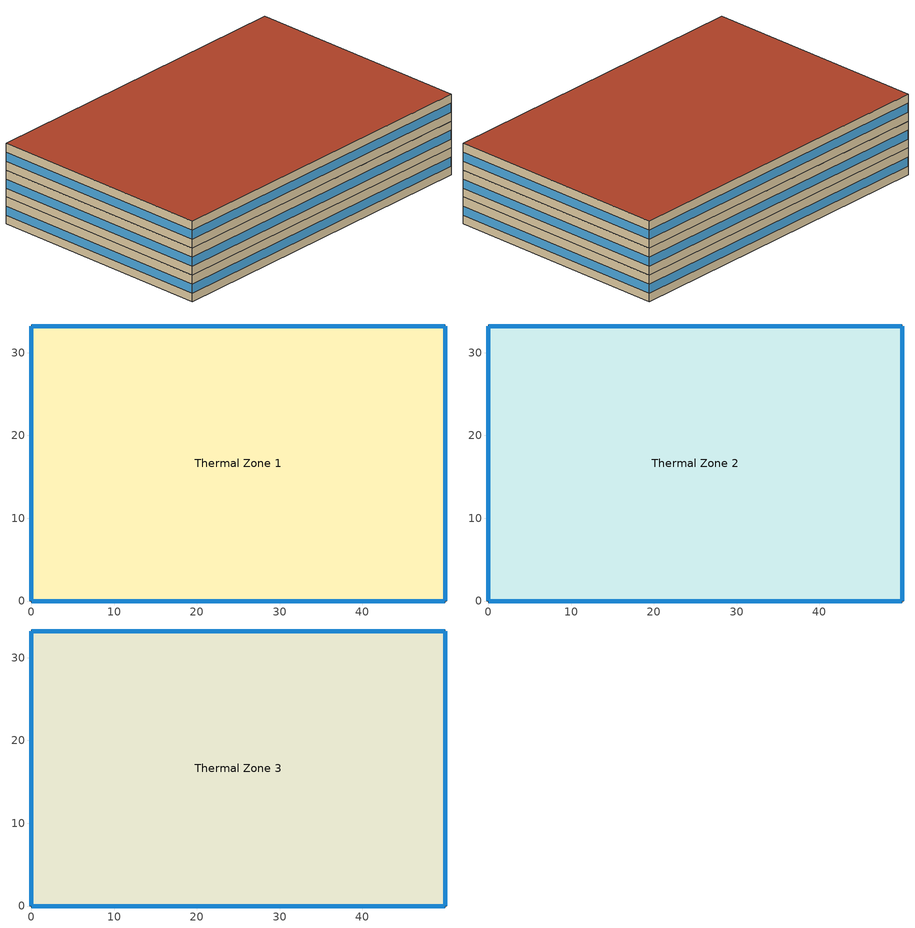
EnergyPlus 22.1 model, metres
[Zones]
Thermal Zone 1
 floor ground: 49.99,33.22 49.99,0 0,0 0,33.22 z0
 wall outside: 49.99,33.22 0,33.22 0,0 49.99,0 49.99,33.22 z0:3.96
 window: 49.96,33.22 0.03,33.22 / 0,33.2 0,0.03 / 49.99,0.03 49.99,33.2 / 0.03,0 49.96,0 z1.31:2.62
Thermal Zone 2
 floor to Thermal Zone 1: 49.99,33.22 49.99,0 0,0 0,33.22 z3.96
 wall outside: 0,0 49.99,0 49.99,33.22 0,33.22 0,0 z3.96:7.92
 window: 0.03,0 49.96,0 / 49.99,0.03 49.99,33.2 / 49.96,33.22 0.03,33.22 / 0,33.2 0,0.03 z5.27:6.58
Thermal Zone 3
 floor to Thermal Zone 2: 49.99,33.22 49.99,0 0,0 0,33.22 z7.92
 wall outside: 0,33.22 0,0 49.99,0 49.99,33.22 0,33.22 z7.92:11.89
 window: 0,33.2 0,0.03 / 0.03,0 49.96,0 / 49.99,0.03 49.99,33.2 / 49.96,33.22 0.03,33.22 z9.23:10.54
 roof outside: 49.99,0 49.99,33.22 0,33.22 0,0 z11.89
[Building]
Building 1
[Site:Location]
Site 1: Latitude {deg}=0; Longitude {deg}=0; Time Zone {hr}=0; Elevation {m}=0
[Zone] Multiplier=1; Part of Total Floor Area=Yes
Thermal Zone 1; Thermal Zone 2; Thermal Zone 3
